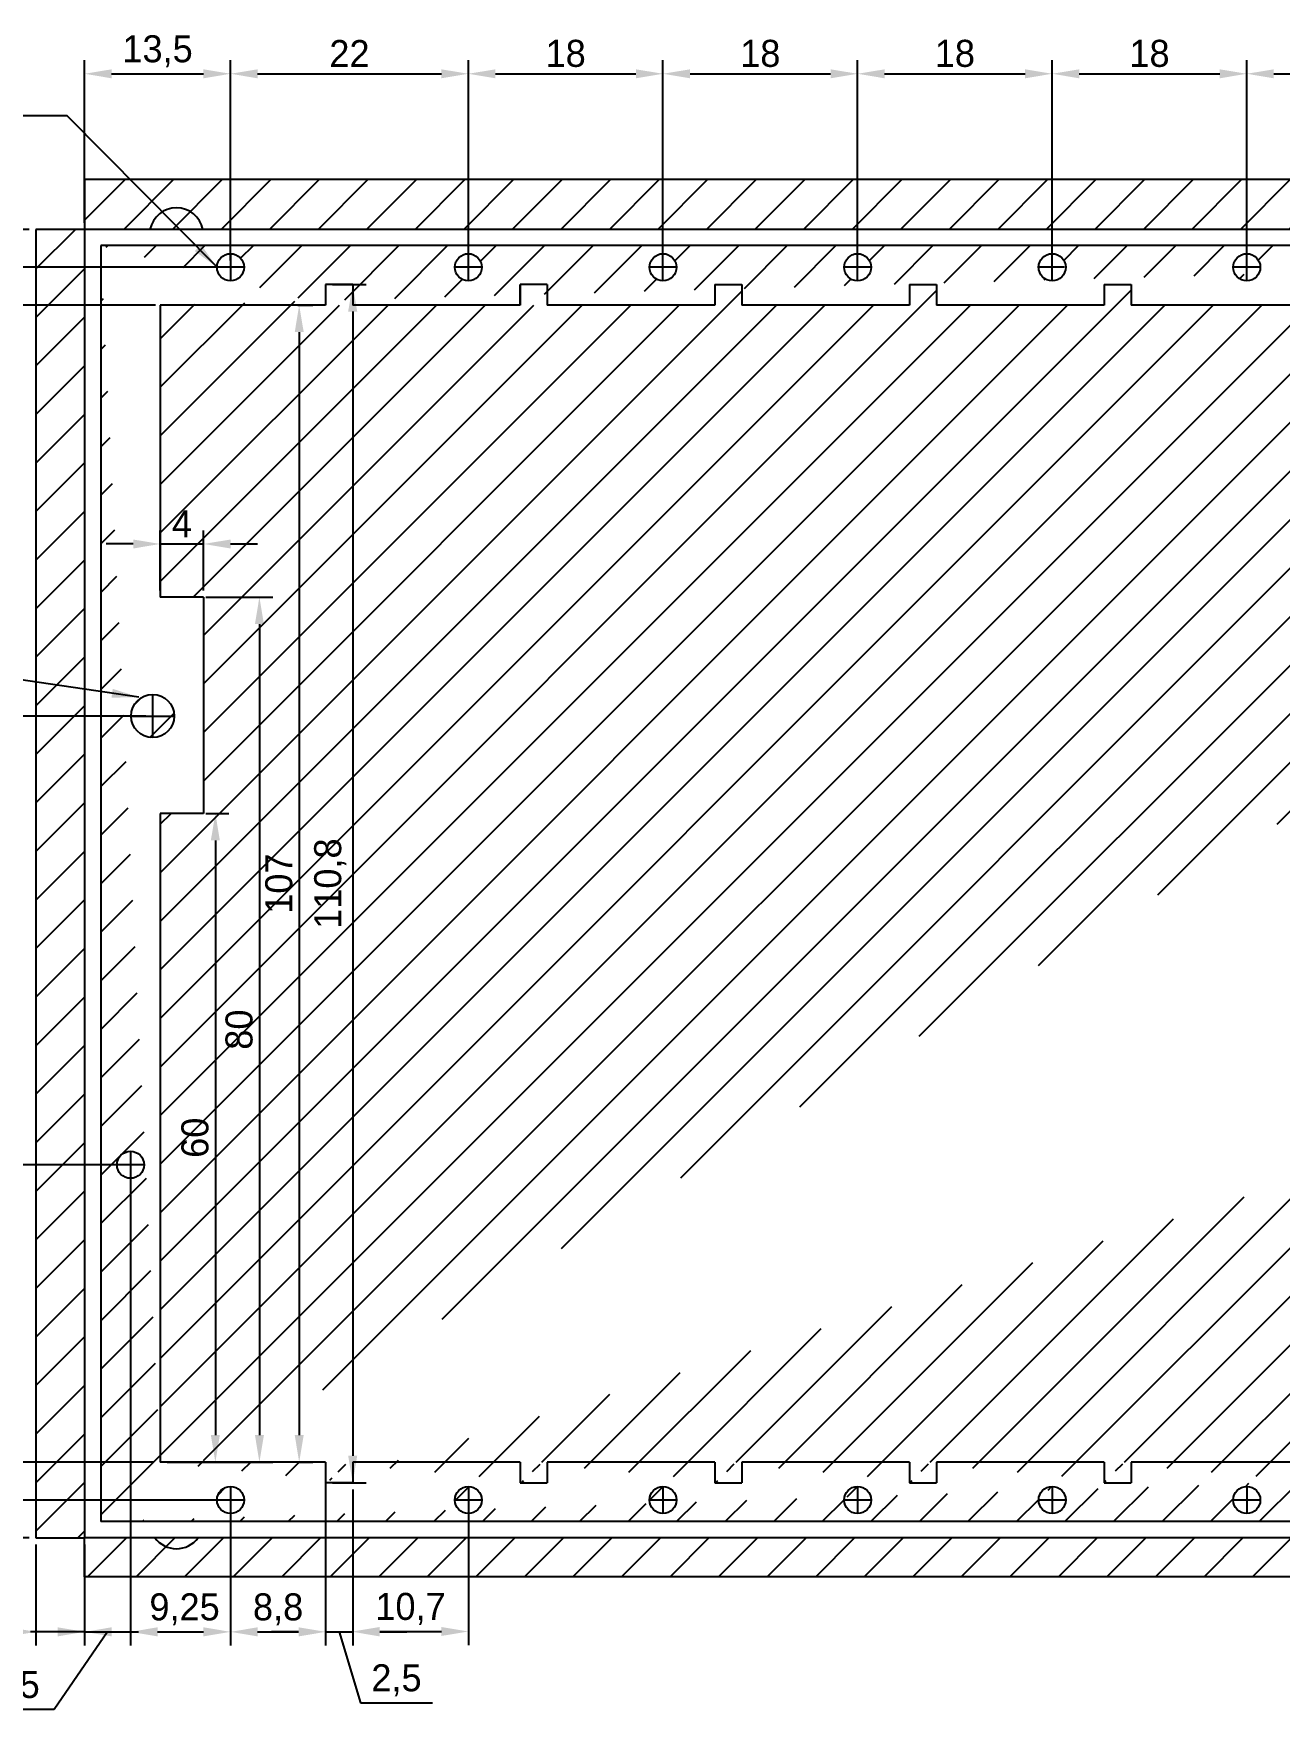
# Model space of a CAD drawing. Header units: millimetres. Extents: x -29 to 785, y -229 to 292.
# Drawn here: x 94.7 to 209.9, y -15.9 to 139.1 of the extents above; entities that cross this region are included whole.
import ezdxf

# ---------------------------------------------------------------- set-up
doc = ezdxf.new("R2010")
doc.units = ezdxf.units.MM
for name, color, linetype in [('Bottom Masking', 10, 'Continuous'), ('Descriptive Text', 9, 'Continuous'), ('dimensions', 151, 'Continuous'), ('Top Masking', 200, 'Continuous'), ('underneath', 9, 'Continuous')]:
    doc.layers.add(name, color=color, linetype=linetype)
doc.dimstyles.new('ISO-25', dxfattribs={"dimtxt": 2.5, "dimasz": 2.5, "dimexe": 1.25, "dimexo": 0.625, "dimtad": 1, "dimtxsty": 'Standard', "dimcen": 2.5, "dimadec": 0, "dimazin": 0, "dimtfac": 1, "dimtmove": 0, "dimatfit": 3, "dimfxl": 0, "dimarcsym": 0})

# ---------------------------------------------------------------- blocks, each defined once
blk = doc.blocks.new('*D16')
at = {"layer": 'Defpoints', "color": 0}
for p in [(112.9, 135.39), (99.4, 121), (112.9, 117.5)]:
    blk.add_point(p, dxfattribs=at)
at = {"layer": 'dimensions', "color": 0, "lineweight": -2}
for p, q in [((99.4, 121.62), (99.4, 136.64)), ((112.9, 118.12), (112.9, 136.64)), ((101.9, 135.39), (110.4, 135.39))]:
    blk.add_line(p, q, dxfattribs=at)
at = {"layer": 'dimensions', "color": 0}
for points in [[(101.9, 135.8), (101.9, 134.97), (99.4, 135.39)], [(110.4, 135.8), (110.4, 134.97), (112.9, 135.39)]]:
    blk.add_solid(points, dxfattribs=at)
at = {"layer": 'dimensions', "color": 0, "insert": (106.15, 137.47), "char_height": 2.5, "attachment_point": 5}
blk.add_mtext('13,5', dxfattribs=at)
blk = doc.blocks.new('*D17')
at = {"layer": 'Defpoints', "color": 0}
for p in [(134.9, 135.39), (112.9, 117.5), (134.9, 117.5)]:
    blk.add_point(p, dxfattribs=at)
at = {"layer": 'dimensions', "color": 0, "lineweight": -2}
for p, q in [((112.9, 118.12), (112.9, 136.64)), ((134.9, 118.12), (134.9, 136.64)), ((115.4, 135.39), (132.4, 135.39))]:
    blk.add_line(p, q, dxfattribs=at)
at = {"layer": 'dimensions', "color": 0}
for points in [[(115.4, 135.8), (115.4, 134.97), (112.9, 135.39)], [(132.4, 135.8), (132.4, 134.97), (134.9, 135.39)]]:
    blk.add_solid(points, dxfattribs=at)
at = {"layer": 'dimensions', "color": 0, "insert": (123.9, 137.26), "char_height": 2.5, "attachment_point": 5}
blk.add_mtext('22', dxfattribs=at)
blk = doc.blocks.new('*D18')
at = {"layer": 'Defpoints', "color": 0}
for p in [(152.9, 135.39), (134.9, 117.5), (152.9, 117.5)]:
    blk.add_point(p, dxfattribs=at)
at = {"layer": 'dimensions', "color": 0, "lineweight": -2}
for p, q in [((134.9, 118.12), (134.9, 136.64)), ((152.9, 118.12), (152.9, 136.64)), ((137.4, 135.39), (150.4, 135.39))]:
    blk.add_line(p, q, dxfattribs=at)
at = {"layer": 'dimensions', "color": 0}
for points in [[(137.4, 135.8), (137.4, 134.97), (134.9, 135.39)], [(150.4, 135.8), (150.4, 134.97), (152.9, 135.39)]]:
    blk.add_solid(points, dxfattribs=at)
at = {"layer": 'dimensions', "color": 0, "insert": (143.9, 137.26), "char_height": 2.5, "attachment_point": 5}
blk.add_mtext('18', dxfattribs=at)
blk = doc.blocks.new('*D19')
at = {"layer": 'Defpoints', "color": 0}
for p in [(170.9, 135.39), (152.9, 117.5), (170.9, 117.5)]:
    blk.add_point(p, dxfattribs=at)
at = {"layer": 'dimensions', "color": 0, "lineweight": -2}
for p, q in [((152.9, 118.12), (152.9, 136.64)), ((170.9, 118.12), (170.9, 136.64)), ((155.4, 135.39), (168.4, 135.39))]:
    blk.add_line(p, q, dxfattribs=at)
at = {"layer": 'dimensions', "color": 0}
for points in [[(155.4, 135.8), (155.4, 134.97), (152.9, 135.39)], [(168.4, 135.8), (168.4, 134.97), (170.9, 135.39)]]:
    blk.add_solid(points, dxfattribs=at)
at = {"layer": 'dimensions', "color": 0, "insert": (161.9, 137.26), "char_height": 2.5, "attachment_point": 5}
blk.add_mtext('18', dxfattribs=at)
blk = doc.blocks.new('*D20')
at = {"layer": 'Defpoints', "color": 0}
for p in [(188.9, 135.39), (170.9, 117.5), (188.9, 117.5)]:
    blk.add_point(p, dxfattribs=at)
at = {"layer": 'dimensions', "color": 0, "lineweight": -2}
for p, q in [((170.9, 118.12), (170.9, 136.64)), ((188.9, 118.12), (188.9, 136.64)), ((173.4, 135.39), (186.4, 135.39))]:
    blk.add_line(p, q, dxfattribs=at)
at = {"layer": 'dimensions', "color": 0}
for points in [[(173.4, 135.8), (173.4, 134.97), (170.9, 135.39)], [(186.4, 135.8), (186.4, 134.97), (188.9, 135.39)]]:
    blk.add_solid(points, dxfattribs=at)
at = {"layer": 'dimensions', "color": 0, "insert": (179.9, 137.26), "char_height": 2.5, "attachment_point": 5}
blk.add_mtext('18', dxfattribs=at)
blk = doc.blocks.new('*D21')
at = {"layer": 'Defpoints', "color": 0}
for p in [(206.9, 135.39), (188.9, 117.5), (206.9, 117.5)]:
    blk.add_point(p, dxfattribs=at)
at = {"layer": 'dimensions', "color": 0, "lineweight": -2}
for p, q in [((188.9, 118.12), (188.9, 136.64)), ((206.9, 118.12), (206.9, 136.64)), ((191.4, 135.39), (204.4, 135.39))]:
    blk.add_line(p, q, dxfattribs=at)
at = {"layer": 'dimensions', "color": 0}
for points in [[(191.4, 135.8), (191.4, 134.97), (188.9, 135.39)], [(204.4, 135.8), (204.4, 134.97), (206.9, 135.39)]]:
    blk.add_solid(points, dxfattribs=at)
at = {"layer": 'dimensions', "color": 0, "insert": (197.9, 137.26), "char_height": 2.5, "attachment_point": 5}
blk.add_mtext('18', dxfattribs=at)
blk = doc.blocks.new('*D22')
at = {"layer": 'Defpoints', "color": 0}
for p in [(224.9, 135.39), (206.9, 117.5), (224.9, 117.5)]:
    blk.add_point(p, dxfattribs=at)
at = {"layer": 'dimensions', "color": 0, "lineweight": -2}
for p, q in [((206.9, 118.12), (206.9, 136.64)), ((224.9, 118.12), (224.9, 136.64)), ((209.4, 135.39), (222.4, 135.39))]:
    blk.add_line(p, q, dxfattribs=at)
at = {"layer": 'dimensions', "color": 0}
for points in [[(209.4, 135.8), (209.4, 134.97), (206.9, 135.39)], [(222.4, 135.8), (222.4, 134.97), (224.9, 135.39)]]:
    blk.add_solid(points, dxfattribs=at)
at = {"layer": 'dimensions', "color": 0, "insert": (215.9, 137.26), "char_height": 2.5, "attachment_point": 5}
blk.add_mtext('18', dxfattribs=at)
blk = doc.blocks.new('*D81')
at = {"layer": 'Defpoints', "color": 0}
for p in [(94.9, 0), (99.4, 0), (99.4, -8.69)]:
    blk.add_point(p, dxfattribs=at)
at = {"layer": 'dimensions', "color": 0, "lineweight": -2}
for p, q in [((94.9, -0.62), (94.9, -9.94)), ((99.4, -0.62), (99.4, -9.94)), ((92.4, -8.69), (83.23, -8.69)), ((99.4, -8.69), (94.9, -8.69)), ((101.9, -8.69), (104.4, -8.69))]:
    blk.add_line(p, q, dxfattribs=at)
at = {"layer": 'dimensions', "color": 0}
for points in [[(92.4, -8.27), (92.4, -9.11), (94.9, -8.69)], [(101.9, -8.27), (101.9, -9.11), (99.4, -8.69)]]:
    blk.add_solid(points, dxfattribs=at)
at = {"layer": 'dimensions', "color": 0, "insert": (86.57, -6.61), "char_height": 2.5, "attachment_point": 5}
blk.add_mtext('4,5', dxfattribs=at)
blk = doc.blocks.new('*D82')
at = {"layer": 'Defpoints', "color": 0}
for p in [(103.65, 34.5), (99.4, 0), (103.65, -8.69)]:
    blk.add_point(p, dxfattribs=at)
at = {"layer": 'dimensions', "color": 0, "lineweight": -2}
for p, q in [((103.65, 33.88), (103.65, -9.94)), ((99.4, -0.62), (99.4, -9.94)), ((96.9, -8.69), (94.4, -8.69)), ((101.53, -8.69), (96.58, -15.87)), ((99.4, -8.69), (103.65, -8.69)), ((99.4, -8.69), (103.65, -8.69)), ((106.15, -8.69), (108.65, -8.69)), ((96.58, -15.87), (87.42, -15.87))]:
    blk.add_line(p, q, dxfattribs=at)
at = {"layer": 'dimensions', "color": 0}
for points in [[(96.9, -8.27), (96.9, -9.11), (99.4, -8.69)], [(106.15, -8.27), (106.15, -9.11), (103.65, -8.69)]]:
    blk.add_solid(points, dxfattribs=at)
at = {"layer": 'dimensions', "color": 0, "insert": (92, -13.79), "char_height": 2.5, "attachment_point": 5}
blk.add_mtext('4,25', dxfattribs=at)
blk = doc.blocks.new('*D83')
at = {"layer": 'Defpoints', "color": 0}
for p in [(103.65, 34.5), (112.9, 3.5), (112.9, -8.69)]:
    blk.add_point(p, dxfattribs=at)
at = {"layer": 'dimensions', "color": 0, "lineweight": -2}
for p, q in [((103.65, 33.88), (103.65, -9.94)), ((112.9, 2.88), (112.9, -9.94)), ((106.15, -8.69), (110.4, -8.69))]:
    blk.add_line(p, q, dxfattribs=at)
at = {"layer": 'dimensions', "color": 0}
for points in [[(106.15, -8.27), (106.15, -9.11), (103.65, -8.69)], [(110.4, -8.27), (110.4, -9.11), (112.9, -8.69)]]:
    blk.add_solid(points, dxfattribs=at)
at = {"layer": 'dimensions', "color": 0, "insert": (108.65, -6.61), "char_height": 2.5, "attachment_point": 5}
blk.add_mtext('9,25', dxfattribs=at)
blk = doc.blocks.new('*D84')
at = {"layer": 'Defpoints', "color": 0}
for p in [(121.7, 7), (112.9, 3.5), (121.7, -8.69)]:
    blk.add_point(p, dxfattribs=at)
at = {"layer": 'dimensions', "color": 0, "lineweight": -2}
for p, q in [((121.7, 6.38), (121.7, -9.94)), ((112.9, 2.88), (112.9, -9.94)), ((115.4, -8.69), (119.2, -8.69))]:
    blk.add_line(p, q, dxfattribs=at)
at = {"layer": 'dimensions', "color": 0}
for points in [[(115.4, -8.27), (115.4, -9.11), (112.9, -8.69)], [(119.2, -8.27), (119.2, -9.11), (121.7, -8.69)]]:
    blk.add_solid(points, dxfattribs=at)
at = {"layer": 'dimensions', "color": 0, "insert": (117.3, -6.61), "char_height": 2.5, "attachment_point": 5}
blk.add_mtext('8,8', dxfattribs=at)
blk = doc.blocks.new('*D85')
at = {"layer": 'Defpoints', "color": 0}
for p in [(121.7, 7), (124.2, 5.1), (124.2, -8.69)]:
    blk.add_point(p, dxfattribs=at)
at = {"layer": 'dimensions', "color": 0, "lineweight": -2}
for p, q in [((121.7, 6.38), (121.7, -9.94)), ((124.2, 4.48), (124.2, -9.94)), ((119.2, -8.69), (116.7, -8.69)), ((121.7, -8.69), (124.2, -8.69)), ((121.7, -8.69), (124.2, -8.69)), ((122.95, -8.69), (124.92, -15.25)), ((126.7, -8.69), (129.2, -8.69)), ((124.92, -15.25), (131.59, -15.25))]:
    blk.add_line(p, q, dxfattribs=at)
at = {"layer": 'dimensions', "color": 0}
for points in [[(119.2, -8.27), (119.2, -9.11), (121.7, -8.69)], [(126.7, -8.27), (126.7, -9.11), (124.2, -8.69)]]:
    blk.add_solid(points, dxfattribs=at)
at = {"layer": 'dimensions', "color": 0, "insert": (128.25, -13.17), "char_height": 2.5, "attachment_point": 5}
blk.add_mtext('2,5', dxfattribs=at)
blk = doc.blocks.new('*D86')
at = {"layer": 'Defpoints', "color": 0}
for p in [(124.2, 5.1), (134.9, 3.5), (134.9, -8.66)]:
    blk.add_point(p, dxfattribs=at)
at = {"layer": 'dimensions', "color": 0, "lineweight": -2}
for p, q in [((124.2, 4.48), (124.2, -9.91)), ((134.9, 2.88), (134.9, -9.91)), ((126.7, -8.66), (132.4, -8.66))]:
    blk.add_line(p, q, dxfattribs=at)
at = {"layer": 'dimensions', "color": 0}
for points in [[(126.7, -8.24), (126.7, -9.07), (124.2, -8.66)], [(132.4, -8.24), (132.4, -9.07), (134.9, -8.66)]]:
    blk.add_solid(points, dxfattribs=at)
at = {"layer": 'dimensions', "color": 0, "insert": (129.55, -6.57), "char_height": 2.5, "attachment_point": 5}
blk.add_mtext('10,7', dxfattribs=at)
blk = doc.blocks.new('*D87')
at = {"layer": 'Defpoints', "color": 0}
for p in [(110, 67), (110, 7), (111.5, 7)]:
    blk.add_point(p, dxfattribs=at)
at = {"layer": 'dimensions', "color": 0, "lineweight": -2}
for p, q in [((110.62, 67), (112.75, 67)), ((111.5, 64.5), (111.5, 9.5)), ((110.62, 7), (112.75, 7))]:
    blk.add_line(p, q, dxfattribs=at)
at = {"layer": 'dimensions', "color": 0}
for points in [[(111.08, 64.5), (111.91, 64.5), (111.5, 67)], [(111.08, 9.5), (111.91, 9.5), (111.5, 7)]]:
    blk.add_solid(points, dxfattribs=at)
at = {"layer": 'dimensions', "color": 0, "insert": (109.62, 37), "char_height": 2.5, "attachment_point": 5, "rotation": 90}
blk.add_mtext('60', dxfattribs=at)
blk = doc.blocks.new('*D88')
at = {"layer": 'Defpoints', "color": 0}
for p in [(110, 87), (106.4, 7), (115.57, 7)]:
    blk.add_point(p, dxfattribs=at)
at = {"layer": 'dimensions', "color": 0, "lineweight": -2}
for p, q in [((110.62, 87), (116.82, 87)), ((115.57, 84.5), (115.57, 9.5)), ((107.03, 7), (116.82, 7))]:
    blk.add_line(p, q, dxfattribs=at)
at = {"layer": 'dimensions', "color": 0}
for points in [[(115.16, 84.5), (115.99, 84.5), (115.57, 87)], [(115.16, 9.5), (115.99, 9.5), (115.57, 7)]]:
    blk.add_solid(points, dxfattribs=at)
at = {"layer": 'dimensions', "color": 0, "insert": (113.7, 47), "char_height": 2.5, "attachment_point": 5, "rotation": 90}
blk.add_mtext('80', dxfattribs=at)
blk = doc.blocks.new('*D89')
at = {"layer": 'Defpoints', "color": 0}
for p in [(118.49, 114), (118.49, 7), (119.25, 7)]:
    blk.add_point(p, dxfattribs=at)
at = {"layer": 'dimensions', "color": 0, "lineweight": -2}
for p, q in [((119.12, 114), (120.5, 114)), ((119.25, 111.5), (119.25, 9.5)), ((119.12, 7), (120.5, 7))]:
    blk.add_line(p, q, dxfattribs=at)
at = {"layer": 'dimensions', "color": 0}
for points in [[(118.84, 111.5), (119.67, 111.5), (119.25, 114)], [(118.84, 9.5), (119.67, 9.5), (119.25, 7)]]:
    blk.add_solid(points, dxfattribs=at)
at = {"layer": 'dimensions', "color": 0, "insert": (117.38, 60.5), "char_height": 2.5, "attachment_point": 5, "rotation": 90}
blk.add_mtext('107', dxfattribs=at)
blk = doc.blocks.new('*D90')
at = {"layer": 'Defpoints', "color": 0}
for p in [(121.7, 115.9), (121.7, 5.1), (124.2, 5.1)]:
    blk.add_point(p, dxfattribs=at)
at = {"layer": 'dimensions', "color": 0, "lineweight": -2}
for p, q in [((122.33, 115.9), (125.45, 115.9)), ((124.2, 113.4), (124.2, 7.6)), ((122.33, 5.1), (125.45, 5.1))]:
    blk.add_line(p, q, dxfattribs=at)
at = {"layer": 'dimensions', "color": 0}
for points in [[(123.78, 113.4), (124.62, 113.4), (124.2, 115.9)], [(123.78, 7.6), (124.62, 7.6), (124.2, 5.1)]]:
    blk.add_solid(points, dxfattribs=at)
at = {"layer": 'dimensions', "color": 0, "insert": (122.12, 60.5), "char_height": 2.5, "attachment_point": 5, "rotation": 90}
blk.add_mtext('110,8', dxfattribs=at)
blk = doc.blocks.new('*D91')
at = {"layer": 'Defpoints', "color": 0}
for p in [(81.81, 3.5), (112.9, 3.5), (94.9, 0)]:
    blk.add_point(p, dxfattribs=at)
at = {"layer": 'dimensions', "color": 0, "lineweight": -2}
for p, q in [((81.81, 6), (81.81, 8.5)), ((112.28, 3.5), (80.56, 3.5)), ((81.81, 0), (81.81, 3.5)), ((94.28, 0), (80.56, 0)), ((81.81, -2.5), (81.81, -5))]:
    blk.add_line(p, q, dxfattribs=at)
at = {"layer": 'dimensions', "color": 0}
for points in [[(81.4, 6), (82.23, 6), (81.81, 3.5)], [(81.4, -2.5), (82.23, -2.5), (81.81, 0)]]:
    blk.add_solid(points, dxfattribs=at)
at = {"layer": 'dimensions', "color": 0, "insert": (79.73, 1.75), "char_height": 2.5, "attachment_point": 5, "rotation": 90}
blk.add_mtext('3,5', dxfattribs=at)
blk = doc.blocks.new('*D92')
at = {"layer": 'Defpoints', "color": 0}
for p in [(81.81, 7), (106.4, 7), (112.9, 3.5)]:
    blk.add_point(p, dxfattribs=at)
at = {"layer": 'dimensions', "color": 0, "lineweight": -2}
for p, q in [((73.04, 6.34), (73.04, 13.01)), ((81.81, 9.5), (81.81, 12)), ((81.81, 5.25), (73.04, 6.34)), ((105.78, 7), (80.56, 7)), ((81.81, 3.5), (81.81, 7)), ((81.81, 3.5), (81.81, 7)), ((112.28, 3.5), (80.56, 3.5)), ((81.81, 1), (81.81, -1.5))]:
    blk.add_line(p, q, dxfattribs=at)
at = {"layer": 'dimensions', "color": 0}
for points in [[(81.4, 9.5), (82.23, 9.5), (81.81, 7)], [(81.4, 1), (82.23, 1), (81.81, 3.5)]]:
    blk.add_solid(points, dxfattribs=at)
at = {"layer": 'dimensions', "color": 0, "insert": (70.96, 9.68), "char_height": 2.5, "attachment_point": 5, "rotation": 90}
blk.add_mtext('3,5', dxfattribs=at)
blk = doc.blocks.new('*D93')
at = {"layer": 'Defpoints', "color": 0}
for p in [(81.81, 34.5), (103.65, 34.5), (106.4, 7)]:
    blk.add_point(p, dxfattribs=at)
at = {"layer": 'dimensions', "color": 0, "lineweight": -2}
for p, q in [((103.03, 34.5), (80.56, 34.5)), ((81.81, 9.5), (81.81, 32)), ((105.78, 7), (80.56, 7))]:
    blk.add_line(p, q, dxfattribs=at)
at = {"layer": 'dimensions', "color": 0}
for points in [[(81.4, 32), (82.23, 32), (81.81, 34.5)], [(81.4, 9.5), (82.23, 9.5), (81.81, 7)]]:
    blk.add_solid(points, dxfattribs=at)
at = {"layer": 'dimensions', "color": 0, "insert": (79.73, 20.75), "char_height": 2.5, "attachment_point": 5, "rotation": 90}
blk.add_mtext('27,5', dxfattribs=at)
blk = doc.blocks.new('*D94')
at = {"layer": 'Defpoints', "color": 0}
for p in [(82.01, 76), (105.7, 76), (103.85, 34.5)]:
    blk.add_point(p, dxfattribs=at)
at = {"layer": 'dimensions', "color": 0, "lineweight": -2}
for p, q in [((105.08, 76), (80.76, 76)), ((82.01, 37), (82.01, 73.5)), ((103.22, 34.5), (80.76, 34.5))]:
    blk.add_line(p, q, dxfattribs=at)
at = {"layer": 'dimensions', "color": 0}
for points in [[(81.6, 73.5), (82.43, 73.5), (82.01, 76)], [(81.6, 37), (82.43, 37), (82.01, 34.5)]]:
    blk.add_solid(points, dxfattribs=at)
at = {"layer": 'dimensions', "color": 0, "insert": (79.93, 55.25), "char_height": 2.5, "attachment_point": 5, "rotation": 90}
blk.add_mtext('41,5', dxfattribs=at)
blk = doc.blocks.new('*D95')
at = {"layer": 'Defpoints', "color": 0}
for p in [(82.01, 114), (106.6, 114), (105.7, 76)]:
    blk.add_point(p, dxfattribs=at)
at = {"layer": 'dimensions', "color": 0, "lineweight": -2}
for p, q in [((105.97, 114), (80.76, 114)), ((82.01, 78.5), (82.01, 111.5)), ((105.08, 76), (80.76, 76))]:
    blk.add_line(p, q, dxfattribs=at)
at = {"layer": 'dimensions', "color": 0}
for points in [[(81.6, 111.5), (82.43, 111.5), (82.01, 114)], [(81.6, 78.5), (82.43, 78.5), (82.01, 76)]]:
    blk.add_solid(points, dxfattribs=at)
at = {"layer": 'dimensions', "color": 0, "insert": (80.14, 95), "char_height": 2.5, "attachment_point": 5, "rotation": 90}
blk.add_mtext('38', dxfattribs=at)
blk = doc.blocks.new('*D96')
at = {"layer": 'Defpoints', "color": 0}
for p in [(81.81, 117.5), (112.9, 117.5), (106.4, 114)]:
    blk.add_point(p, dxfattribs=at)
at = {"layer": 'dimensions', "color": 0, "lineweight": -2}
for p, q in [((71.18, 117.29), (71.18, 123.96)), ((81.81, 120), (81.81, 122.5)), ((81.81, 115.75), (71.18, 117.29)), ((112.28, 117.5), (80.56, 117.5)), ((81.81, 114), (81.81, 117.5)), ((81.81, 114), (81.81, 117.5)), ((105.78, 114), (80.56, 114)), ((81.81, 111.5), (81.81, 109))]:
    blk.add_line(p, q, dxfattribs=at)
at = {"layer": 'dimensions', "color": 0}
for points in [[(81.4, 120), (82.23, 120), (81.81, 117.5)], [(81.4, 111.5), (82.23, 111.5), (81.81, 114)]]:
    blk.add_solid(points, dxfattribs=at)
at = {"layer": 'dimensions', "color": 0, "insert": (69.1, 120.62), "char_height": 2.5, "attachment_point": 5, "rotation": 90}
blk.add_mtext('3,5', dxfattribs=at)
blk = doc.blocks.new('*D97')
at = {"layer": 'Defpoints', "color": 0}
for p in [(81.81, 121), (94.9, 121), (112.9, 117.5)]:
    blk.add_point(p, dxfattribs=at)
at = {"layer": 'dimensions', "color": 0, "lineweight": -2}
for p, q in [((76.08, 121.21), (76.08, 127.88)), ((81.81, 123.5), (81.81, 126)), ((81.81, 119.25), (76.08, 121.21)), ((94.28, 121), (80.56, 121)), ((81.81, 117.5), (81.81, 121)), ((81.81, 117.5), (81.81, 121)), ((112.28, 117.5), (80.56, 117.5)), ((81.81, 115), (81.81, 112.5))]:
    blk.add_line(p, q, dxfattribs=at)
at = {"layer": 'dimensions', "color": 0}
for points in [[(81.4, 123.5), (82.23, 123.5), (81.81, 121)], [(81.4, 115), (82.23, 115), (81.81, 117.5)]]:
    blk.add_solid(points, dxfattribs=at)
at = {"layer": 'dimensions', "color": 0, "insert": (74, 124.54), "char_height": 2.5, "attachment_point": 5, "rotation": 90}
blk.add_mtext('3,5', dxfattribs=at)
blk = doc.blocks.new('*D130')
at = {"layer": 'Defpoints', "color": 0}
for p in [(110.4, 91.91), (106.4, 87), (110.4, 87)]:
    blk.add_point(p, dxfattribs=at)
at = {"layer": 'dimensions', "color": 0, "lineweight": -2}
for p, q in [((106.4, 87.62), (106.4, 93.16)), ((110.4, 87.62), (110.4, 93.16)), ((103.9, 91.91), (101.4, 91.91)), ((106.4, 91.91), (110.4, 91.91)), ((112.9, 91.91), (115.4, 91.91))]:
    blk.add_line(p, q, dxfattribs=at)
at = {"layer": 'dimensions', "color": 0}
for points in [[(103.9, 92.32), (103.9, 91.49), (106.4, 91.91)], [(112.9, 92.32), (112.9, 91.49), (110.4, 91.91)]]:
    blk.add_solid(points, dxfattribs=at)
at = {"layer": 'dimensions', "color": 0, "insert": (108.4, 93.78), "char_height": 2.5, "attachment_point": 5}
blk.add_mtext('4', dxfattribs=at)

msp = doc.modelspace()

# ---------------------------------------------------------------- hatches: boundary and pattern name
at = {"layer": 'Bottom Masking'}
h = msp.add_hatch(dxfattribs=at)
h.set_pattern_fill('ANSI31', color=256, style=0)
h.paths.add_polyline_path([(301.4, 125.6), (99.4, 125.6), (99.4, 121), (301.4, 121)])
h.paths.add_polyline_path([(305.9, 0), (305.9, 121), (301.4, 121), (301.4, 0)])
h = msp.add_hatch(dxfattribs=at)
h.set_pattern_fill('ANSI31', color=256, style=0)
h.paths.add_polyline_path([(94.9, 0), (99.4, 0), (99.4, 121), (94.9, 121)])
h = msp.add_hatch(dxfattribs=at)
h.set_pattern_fill('ANSI31', color=256, style=0)
h.paths.add_polyline_path([(99.4, -3.6), (99.4, 0), (301.4, 0), (301.4, -3.6)])
at = {"layer": 'Top Masking'}
h = msp.add_hatch(dxfattribs=at)
h.set_pattern_fill('ANSI31', color=256, style=0)
edge = h.paths.add_edge_path(flags=16)
edge.add_arc((103.65, 34.5), 1.25, 0, 360)
edge = h.paths.add_edge_path(flags=16)
edge.add_arc((105.7, 76), 2, 0, 360)
edge = h.paths.add_edge_path(flags=16)
edge.add_arc((112.9, 117.5), 1.25, 0, 360)
edge = h.paths.add_edge_path(flags=16)
edge.add_arc((134.9, 117.5), 1.25, 0, 360)
edge = h.paths.add_edge_path(flags=16)
edge.add_arc((152.9, 117.5), 1.25, 0, 360)
edge = h.paths.add_edge_path(flags=16)
edge.add_arc((170.9, 117.5), 1.25, 0, 360)
edge = h.paths.add_edge_path(flags=16)
edge.add_arc((188.9, 117.5), 1.25, 0, 360)
edge = h.paths.add_edge_path(flags=16)
edge.add_arc((206.9, 117.5), 1.25, 0, 360)
edge = h.paths.add_edge_path(flags=16)
edge.add_arc((224.9, 117.5), 1.25, 0, 360)
edge = h.paths.add_edge_path(flags=16)
edge.add_arc((242.9, 117.5), 1.25, 0, 360)
edge = h.paths.add_edge_path(flags=16)
edge.add_arc((260.9, 117.5), 1.25, 0, 360)
edge = h.paths.add_edge_path(flags=16)
edge.add_arc((285.4, 117.5), 1.25, 0, 360)
h.paths.add_polyline_path([(139.7, 114), (139.7, 115.9)], flags=0)
h.paths.add_polyline_path([(139.7, 114), (139.7, 115.9)], flags=16)
h.paths.add_polyline_path([(139.7, 114), (139.7, 115.9)], flags=0)
h.paths.add_polyline_path([(139.7, 114), (139.7, 115.9)], flags=0)
h.paths.add_polyline_path([(139.7, 114), (139.7, 115.9)], flags=0)
h.paths.add_polyline_path([(139.7, 114), (139.7, 115.9)], flags=0)
edge = h.paths.add_edge_path()
edge.add_line((106.4, 67), (106.4, 7))
edge.add_line((100.9, 119.5), (100.9, 1.5))
edge.add_line((110.4, 67), (106.4, 67))
edge.add_line((110.4, 87), (110.4, 67))
edge.add_line((110.4, 87), (106.4, 87))
edge.add_line((106.4, 114), (106.4, 87))
edge.add_line((299.9, 119.5), (100.9, 119.5))
edge.add_line((121.7, 114), (106.4, 114))
edge.add_line((139.7, 114), (124.2, 114))
edge.add_line((124.2, 115.9), (121.7, 115.9))
edge.add_line((121.7, 115.9), (121.7, 114))
edge.add_line((124.2, 115.9), (124.2, 114))
edge.add_line((157.7, 114), (142.2, 114))
edge.add_line((142.2, 115.9), (139.7, 115.9))
edge.add_line((142.2, 115.9), (142.2, 114))
edge.add_line((175.7, 114), (160.2, 114))
edge.add_line((157.7, 115.9), (160.2, 115.9))
edge.add_line((160.2, 115.9), (160.2, 114))
edge.add_line((157.7, 115.9), (157.7, 114))
edge.add_line((193.7, 114), (178.2, 114))
edge.add_line((175.7, 115.9), (178.2, 115.9))
edge.add_line((178.2, 115.9), (178.2, 114))
edge.add_line((175.7, 115.9), (175.7, 114))
edge.add_line((211.7, 114), (196.2, 114))
edge.add_line((193.7, 115.9), (196.2, 115.9))
edge.add_line((196.2, 115.9), (196.2, 114))
edge.add_line((193.7, 115.9), (193.7, 114))
edge.add_line((229.7, 114), (214.2, 114))
edge.add_line((211.7, 115.9), (214.2, 115.9))
edge.add_line((214.2, 115.9), (214.2, 114))
edge.add_line((211.7, 115.9), (211.7, 114))
edge.add_line((247.7, 114), (232.2, 114))
edge.add_line((229.7, 115.9), (232.2, 115.9))
edge.add_line((232.2, 115.9), (232.2, 114))
edge.add_line((229.7, 115.9), (229.7, 114))
edge.add_line((265.7, 114), (250.2, 114))
edge.add_line((247.7, 115.9), (250.2, 115.9))
edge.add_line((250.2, 115.9), (250.2, 114))
edge.add_line((247.7, 115.9), (247.7, 114))
edge.add_line((268.2, 114), (299.9, 114))
edge.add_line((265.7, 115.9), (268.2, 115.9))
edge.add_line((268.2, 115.9), (268.2, 114))
edge.add_line((265.7, 115.9), (265.7, 114))
edge.add_line((299.9, 114), (299.9, 119.5))
h = msp.add_hatch(dxfattribs=at)
h.set_pattern_fill('ANSI31', color=256, style=0)
edge = h.paths.add_edge_path(flags=16)
edge.add_arc((295.1, 76), 2, 0, 360)
edge = h.paths.add_edge_path(flags=16)
edge.add_arc((297.15, 34.5), 1.25, 0, 360)
edge = h.paths.add_edge_path(flags=16)
edge.add_arc((285.4, 3.5), 1.25, 0, 360)
edge = h.paths.add_edge_path(flags=16)
edge.add_arc((260.9, 3.5), 1.25, 0, 360)
edge = h.paths.add_edge_path(flags=16)
edge.add_arc((242.9, 3.5), 1.25, 0, 360)
edge = h.paths.add_edge_path(flags=16)
edge.add_arc((224.9, 3.5), 1.25, 0, 360)
edge = h.paths.add_edge_path(flags=16)
edge.add_arc((206.9, 3.5), 1.25, 0, 360)
edge = h.paths.add_edge_path(flags=16)
edge.add_arc((188.9, 3.5), 1.25, 0, 360)
edge = h.paths.add_edge_path(flags=16)
edge.add_arc((170.9, 3.5), 1.25, 0, 360)
edge = h.paths.add_edge_path(flags=16)
edge.add_arc((152.9, 3.5), 1.25, 0, 360)
edge = h.paths.add_edge_path(flags=16)
edge.add_arc((134.9, 3.5), 1.25, 0, 360)
edge = h.paths.add_edge_path(flags=16)
edge.add_arc((112.9, 3.5), 1.25, 0, 360)
edge = h.paths.add_edge_path()
edge.add_line((299.9, 81), (290.4, 81))
edge.add_line((290.4, 81), (290.4, 59))
edge.add_line((299.9, 81), (299.9, 1.5))
edge.add_line((294.9, 59), (294.9, 7))
edge.add_line((294.9, 59), (290.4, 59))
edge.add_line((294.9, 7), (268.2, 7))
edge.add_line((299.9, 1.5), (100.9, 1.5))
edge.add_line((265.7, 7), (250.2, 7))
edge.add_line((268.2, 7), (268.2, 5.1))
edge.add_line((265.7, 7), (265.7, 5.1))
edge.add_line((265.7, 5.1), (268.2, 5.1))
edge.add_line((247.7, 7), (232.2, 7))
edge.add_line((250.2, 7), (250.2, 5.1))
edge.add_line((247.7, 7), (247.7, 5.1))
edge.add_line((247.7, 5.1), (250.2, 5.1))
edge.add_line((229.7, 7), (214.2, 7))
edge.add_line((229.7, 7), (229.7, 5.1))
edge.add_line((232.2, 7), (232.2, 5.1))
edge.add_line((229.7, 5.1), (232.2, 5.1))
edge.add_line((211.7, 7), (196.2, 7))
edge.add_line((214.2, 7), (214.2, 5.1))
edge.add_line((211.7, 7), (211.7, 5.1))
edge.add_line((211.7, 5.1), (214.2, 5.1))
edge.add_line((193.7, 7), (178.2, 7))
edge.add_line((196.2, 7), (196.2, 5.1))
edge.add_line((193.7, 7), (193.7, 5.1))
edge.add_line((193.7, 5.1), (196.2, 5.1))
edge.add_line((175.7, 7), (160.2, 7))
edge.add_line((178.2, 7), (178.2, 5.1))
edge.add_line((175.7, 7), (175.7, 5.1))
edge.add_line((175.7, 5.1), (178.2, 5.1))
edge.add_line((157.7, 7), (142.2, 7))
edge.add_line((160.2, 7), (160.2, 5.1))
edge.add_line((157.7, 7), (157.7, 5.1))
edge.add_line((157.7, 5.1), (160.2, 5.1))
edge.add_line((139.7, 7), (124.2, 7))
edge.add_line((142.2, 7), (142.2, 5.1))
edge.add_line((139.7, 7), (139.7, 5.1))
edge.add_line((139.7, 5.1), (142.2, 5.1))
edge.add_line((121.7, 7), (121.7, 5.1))
edge.add_line((124.2, 7), (124.2, 5.1))
edge.add_line((121.7, 7), (106.4, 7))
edge.add_line((124.2, 5.1), (121.7, 5.1))

# ---------------------------------------------------------------- linework, layer by layer
for p, q in [((301.4, 125.6), (99.4, 125.6)), ((99.4, 125.6), (99.4, 121)), ((99.4, 121), (94.9, 121)), ((94.9, 121), (94.9, 0)), ((301.4, 121), (99.4, 121)), ((99.4, 121), (99.4, 0)), ((112.9, 118.75), (112.9, 116.25)), ((134.9, 116.25), (134.9, 118.75)), ((152.9, 116.25), (152.9, 118.75)), ((170.9, 116.25), (170.9, 118.75)), ((188.9, 116.25), (188.9, 118.75)), ((206.9, 116.25), (206.9, 118.75)), ((114.15, 117.5), (111.65, 117.5)), ((136.15, 117.5), (133.65, 117.5)), ((154.15, 117.5), (151.65, 117.5)), ((172.15, 117.5), (169.65, 117.5)), ((190.05, 117.5), (187.55, 117.5)), ((208.15, 117.5), (205.65, 117.5)), ((121.7, 115.9), (121.7, 114)), ((124.2, 115.9), (121.7, 115.9)), ((124.2, 115.9), (124.2, 114)), ((139.7, 115.9), (139.7, 114)), ((142.2, 115.9), (139.7, 115.9)), ((139.7, 114), (139.7, 115.9)), ((142.2, 115.9), (142.2, 114)), ((157.7, 115.9), (157.7, 114)), ((157.7, 115.9), (160.2, 115.9)), ((160.2, 115.9), (160.2, 114)), ((175.7, 115.9), (175.7, 114)), ((175.7, 115.9), (178.2, 115.9)), ((178.2, 115.9), (178.2, 114)), ((193.7, 115.9), (193.7, 114)), ((193.7, 115.9), (196.2, 115.9)), ((196.2, 115.9), (196.2, 114)), ((121.7, 114), (106.4, 114)), ((106.4, 114), (106.4, 87)), ((139.7, 114), (124.2, 114)), ((157.7, 114), (142.2, 114)), ((175.7, 114), (160.2, 114)), ((193.7, 114), (178.2, 114)), ((211.7, 114), (196.2, 114)), ((110.4, 87), (106.4, 87)), ((110.4, 87), (110.4, 67)), ((105.7, 74), (105.7, 78)), ((103.7, 76), (107.7, 76)), ((110.4, 67), (106.4, 67)), ((106.4, 67), (106.4, 7)), ((103.65, 35.75), (103.65, 33.25)), ((104.9, 34.5), (102.4, 34.5)), ((121.7, 7), (106.4, 7)), ((121.7, 7), (121.7, 5.1)), ((124.2, 7), (124.2, 5.1)), ((139.7, 7), (124.2, 7)), ((139.7, 7), (139.7, 5.1)), ((142.2, 7), (142.2, 5.1)), ((157.7, 7), (142.2, 7)), ((157.7, 7), (157.7, 5.1)), ((160.2, 7), (160.2, 5.1)), ((175.7, 7), (160.2, 7)), ((175.7, 7), (175.7, 5.1)), ((178.2, 7), (178.2, 5.1)), ((193.7, 7), (178.2, 7)), ((193.7, 7), (193.7, 5.1)), ((196.2, 7), (196.2, 5.1)), ((211.7, 7), (196.2, 7)), ((112.9, 4.75), (112.9, 2.25)), ((124.2, 5.1), (121.7, 5.1)), ((134.9, 4.75), (134.9, 2.25)), ((139.7, 5.1), (142.2, 5.1)), ((152.9, 4.75), (152.9, 2.25)), ((157.7, 5.1), (160.2, 5.1)), ((170.9, 4.75), (170.9, 2.25)), ((175.7, 5.1), (178.2, 5.1)), ((188.9, 4.75), (188.9, 2.25)), ((193.7, 5.1), (196.2, 5.1)), ((206.9, 4.75), (206.9, 2.25)), ((114.15, 3.5), (111.65, 3.5)), ((136.15, 3.5), (133.65, 3.5)), ((154.15, 3.5), (151.65, 3.5)), ((172.15, 3.5), (169.65, 3.5)), ((190.15, 3.5), (187.65, 3.5)), ((208.15, 3.5), (205.65, 3.5)), ((94.9, 0), (99.4, 0)), ((301.4, 0), (99.4, 0)), ((99.4, -3.6), (99.4, 0)), ((301.4, -3.6), (99.4, -3.6))]:
    msp.add_line(p, q)
for centre, radius in [((112.9, 117.5), 1.25), ((134.9, 117.5), 1.25), ((152.9, 117.5), 1.25), ((170.9, 117.5), 1.25), ((188.9, 117.5), 1.25), ((206.9, 117.5), 1.25), ((105.7, 76), 2), ((103.65, 34.5), 1.25), ((112.9, 3.5), 1.25), ((134.9, 3.5), 1.25), ((152.9, 3.5), 1.25), ((170.9, 3.5), 1.25), ((188.9, 3.5), 1.25), ((206.9, 3.5), 1.25)]:
    msp.add_circle(centre, radius)
for centre, start, end in [((107.9, 120.5), 11.53696, 168.46304), ((107.9, 1.5), 216.8699, 323.1301)]:
    msp.add_arc(centre, 2.5, start, end)
at = {"layer": 'underneath'}
for p, q in [((299.9, 119.5), (100.9, 119.5)), ((100.9, 119.5), (100.9, 1.5)), ((299.9, 1.5), (100.9, 1.5))]:
    msp.add_line(p, q, dxfattribs=at)

# ---------------------------------------------------------------- dimensions: what is measured, and where the dimension line sits
at = {"layer": 'dimensions'}
for base, p1, p2, picture, middle in [((112.9, 135.388), (99.4, 121), (112.9, 117.5), '*D16', (106.15, 137.471)), ((110.4, 91.907), (106.4, 87), (110.4, 87), '*D130', (108.4, 93.782))]:
    dim = msp.add_linear_dim(base=base, p1=p1, p2=p2, dimstyle='ISO-25', dxfattribs=at)
    dim.commit()
    dim.dimension.update_dxf_attribs({"geometry": picture, "text_midpoint": middle})
for base, p1, p2, picture, middle in [((134.9, 135.388), (112.9, 117.5), (134.9, 117.5), '*D17', (123.9, 137.263)), ((152.9, 135.388), (134.9, 117.5), (152.9, 117.5), '*D18', (143.9, 137.263)), ((170.9, 135.388), (152.9, 117.5), (170.9, 117.5), '*D19', (161.9, 137.263)), ((188.9, 135.388), (170.9, 117.5), (188.9, 117.5), '*D20', (179.9, 137.263)), ((206.9, 135.388), (188.9, 117.5), (206.9, 117.5), '*D21', (197.9, 137.263)), ((224.9, 135.388), (206.9, 117.5), (224.9, 117.5), '*D22', (215.9, 137.263)), ((121.7, -8.69), (112.9, 3.5), (121.7, 7), '*D84', (117.3, -6.606)), ((124.2, -8.69), (121.7, 7), (124.2, 5.1), '*D85', (125.544, -13.169)), ((134.9, -8.656), (124.2, 5.1), (134.9, 3.5), '*D86', (129.55, -6.573))]:
    dim = msp.add_linear_dim(base=base, p1=p1, p2=p2, dimstyle='ISO-25', override={"dimtmove": 1}, dxfattribs=at)
    dim.commit()
    dim.dimension.update_dxf_attribs({"geometry": picture, "text_midpoint": middle})
for base, p1, p2, picture, middle in [((81.812, 121), (112.9, 117.5), (94.9, 121), '*D97', (76.083, 121.837)), ((81.812, 117.5), (106.4, 114), (112.9, 117.5), '*D96', (71.178, 117.915)), ((81.812, 7), (112.9, 3.5), (106.4, 7), '*D92', (73.041, 6.969))]:
    dim = msp.add_linear_dim(base=base, p1=p1, p2=p2, angle=90, dimstyle='ISO-25', override={"dimtmove": 1}, dxfattribs=at)
    dim.commit()
    dim.dimension.update_dxf_attribs({"geometry": picture, "text_midpoint": middle, "dimtype": 160})
for base, p1, p2, picture, middle in [((124.2, 5.1), (121.7, 115.9), (121.7, 5.1), '*D90', (122.117, 60.5)), ((119.253, 7), (118.49, 114), (118.49, 7), '*D89', (117.378, 60.5)), ((115.574, 7), (110, 87), (106.4, 7), '*D88', (113.699, 47))]:
    dim = msp.add_linear_dim(base=base, p1=p1, p2=p2, angle=90, dimstyle='ISO-25', dxfattribs=at)
    dim.commit()
    dim.dimension.update_dxf_attribs({"geometry": picture, "text_midpoint": middle})
for base, p1, p2, picture, middle in [((82.012, 114), (105.7, 76), (106.6, 114), '*D95', (80.137, 95)), ((82.012, 76), (103.85, 34.5), (105.7, 76), '*D94', (79.928, 55.25)), ((81.812, 34.5), (106.4, 7), (103.65, 34.5), '*D93', (79.728, 20.75))]:
    dim = msp.add_linear_dim(base=base, p1=p1, p2=p2, angle=90, dimstyle='ISO-25', override={"dimtmove": 1}, dxfattribs=at)
    dim.commit()
    dim.dimension.update_dxf_attribs({"geometry": picture, "text_midpoint": middle})
for base, p1, p2, picture, middle in [((111.498, 7), (110, 67), (110, 7), '*D87', (111.498, 37)), ((81.812, 3.5), (94.9, 0), (112.9, 3.5), '*D91', (81.812, 1.75))]:
    dim = msp.add_linear_dim(base=base, p1=p1, p2=p2, angle=90, dimstyle='ISO-25', dxfattribs=at)
    dim.commit()
    dim.dimension.update_dxf_attribs({"geometry": picture, "text_midpoint": middle, "dimtype": 160})
for base, p1, p2, picture, middle in [((103.65, -8.69), (99.4, 0), (103.65, 34.5), '*D82', (95.959, -15.869)), ((112.9, -8.69), (103.65, 34.5), (112.9, 3.5), '*D83', (108.65, -8.69))]:
    dim = msp.add_linear_dim(base=base, p1=p1, p2=p2, dimstyle='ISO-25', override={"dimtmove": 1}, dxfattribs=at)
    dim.commit()
    dim.dimension.update_dxf_attribs({"geometry": picture, "text_midpoint": middle, "dimtype": 160})
dim = msp.add_linear_dim(base=(99.4, -8.69), p1=(94.9, 0), p2=(99.4, 0), dimstyle='ISO-25', dxfattribs=at)
dim.commit()
dim.dimension.update_dxf_attribs({"geometry": '*D81', "text_midpoint": (86.567, -8.69), "dimtype": 160})

# ---------------------------------------------------------------- leaders
at = {"layer": 'Descriptive Text', "annotation_type": 0, "has_hookline": 1, "hookline_direction": 1}
for points, text_width in [([(111.65, 117.5), (97.786, 131.493), (95.286, 131.493)], 20.833), ([(104.422, 77.742), (80.39, 81.259)], 29.167)]:
    msp.add_leader(points, dimstyle='ISO-25', dxfattribs=dict(at, text_width=text_width))

doc.saveas('drawing.dxf')
